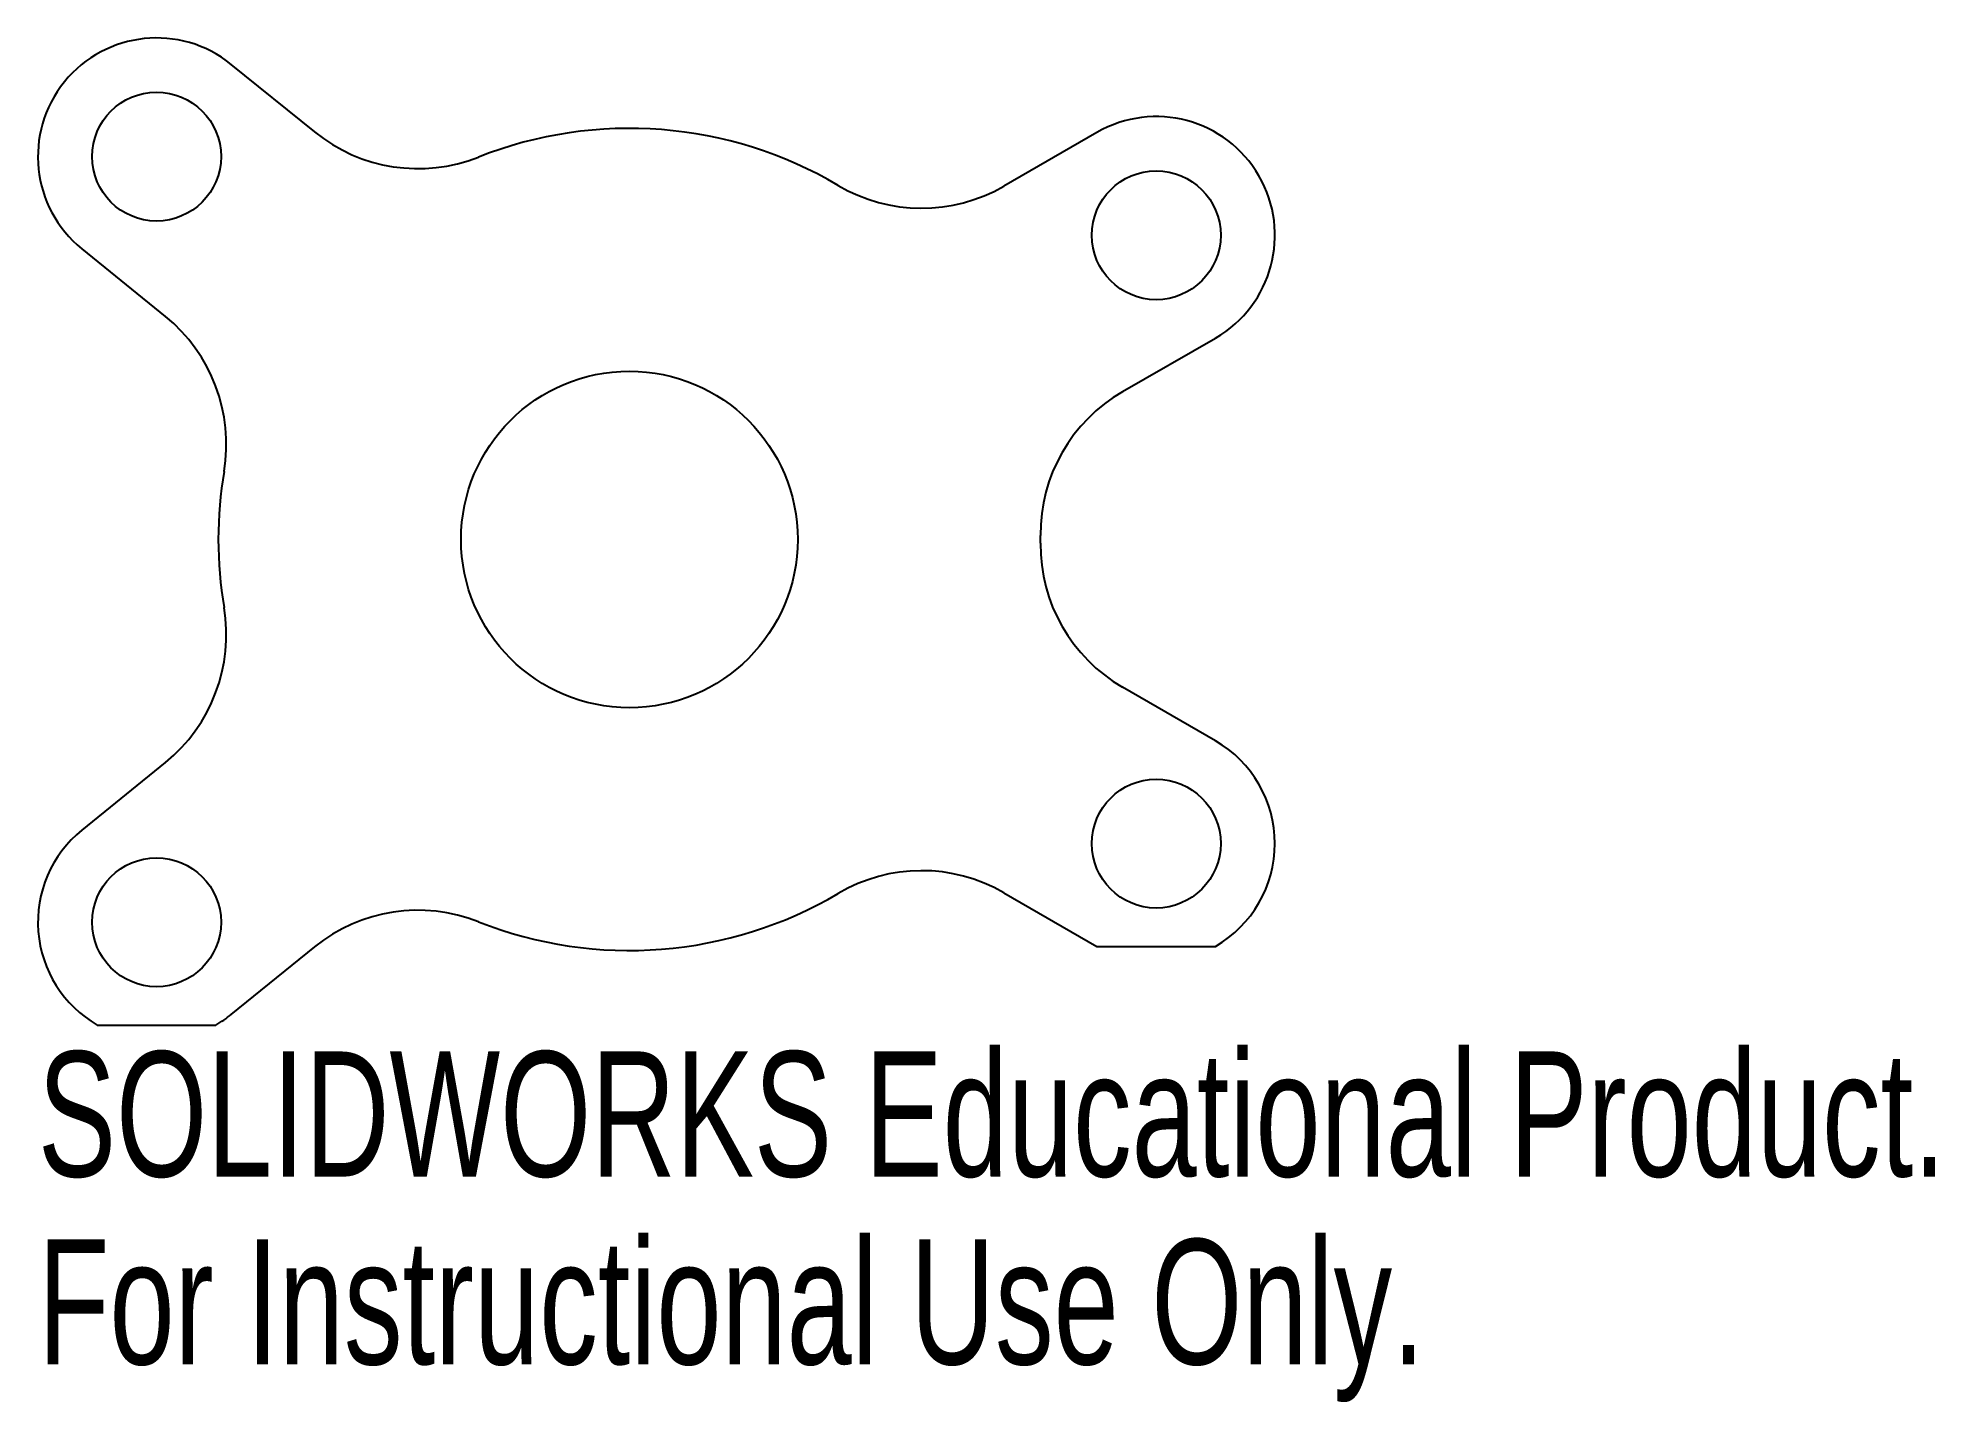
# Model space of a CAD drawing. Header units: inches. Extents: x 4.34 to 7.22, y -0.03 to 2.05.
import ezdxf

# ---------------------------------------------------------------- set-up
doc = ezdxf.new("R2010")
doc.units = ezdxf.units.IN
doc.header["$MEASUREMENT"] = 0
doc.styles.add('SLDTEXTSTYLE0', font='TXT', dxfattribs={"width": 0.7})

msp = doc.modelspace()

# ---------------------------------------------------------------- linework, layer by layer
at = {"color": 7, "linetype": 'Continuous', "lineweight": 25}
for p, q in [((4.7587, 1.9058), (4.6319, 2.0085)), ((5.9481, 1.9049), (5.8067, 1.8234)), ((4.4048, 1.7281), (4.5316, 1.6254)), ((5.9872, 1.5109), (6.1285, 1.5924)), ((6.1285, 0.9799), (5.9872, 1.0615)), ((4.5316, 0.947), (4.4048, 0.8443)), ((5.8067, 0.749), (5.9481, 0.6674)), ((4.6319, 0.5639), (4.7587, 0.6666)), ((5.9481, 0.6674), (6.1285, 0.6674)), ((4.4281, 0.5478), (4.6086, 0.5478))]:
    msp.add_line(p, q, dxfattribs=at)
for centre, radius in [((4.5183, 1.8683), 0.098), ((6.0383, 1.7487), 0.098), ((5.2372, 1.2862), 0.2559), ((6.0383, 0.8237), 0.098), ((4.5183, 0.7041), 0.098)]:
    msp.add_circle(centre, radius, dxfattribs=at)
for centre, radius, start, end in [((4.5183, 1.8683), 0.1804, 51, 231), ((4.916, 2.1001), 0.25, 231, 291.5337), ((5.2372, 1.2862), 0.625, 59.4663, 111.5337), ((6.0383, 1.7487), 0.1804, 300, 120), ((5.6817, 2.0399), 0.25, 239.4663, 300), ((4.3743, 1.4311), 0.25, 350.4663, 51), ((6.1122, 1.2943), 0.25, 120, 180.5337), ((5.2372, 1.2862), 0.625, 170.4663, 189.5337), ((5.2372, 1.2862), 0.625, 359.4663, 0.5337), ((6.1122, 1.278), 0.25, 179.4663, 240), ((4.3743, 1.1413), 0.25, 309, 9.5337), ((6.0383, 0.8237), 0.1804, 300, 60), ((4.5183, 0.7041), 0.1804, 129, 240), ((5.6817, 0.5325), 0.25, 60, 120.5337), ((4.916, 0.4723), 0.25, 68.4663, 129), ((5.2372, 1.2862), 0.625, 248.4663, 300.5337), ((4.5183, 0.7041), 0.1804, 300, 309)]:
    msp.add_arc(centre, radius, start, end, dxfattribs=at)

# ---------------------------------------------------------------- texts
at = {"color": 7, "linetype": 'Continuous', "char_height": 0.1903, "attachment_point": 1, "style": 'SLDTEXTSTYLE0'}
for s, insert in [('SOLIDWORKS Educational Product.', (4.3379, 0.5077)), ('For Instructional Use Only.', (4.3379, 0.2222))]:
    msp.add_mtext(s, dxfattribs=dict(at, insert=insert))

doc.saveas('drawing.dxf')
